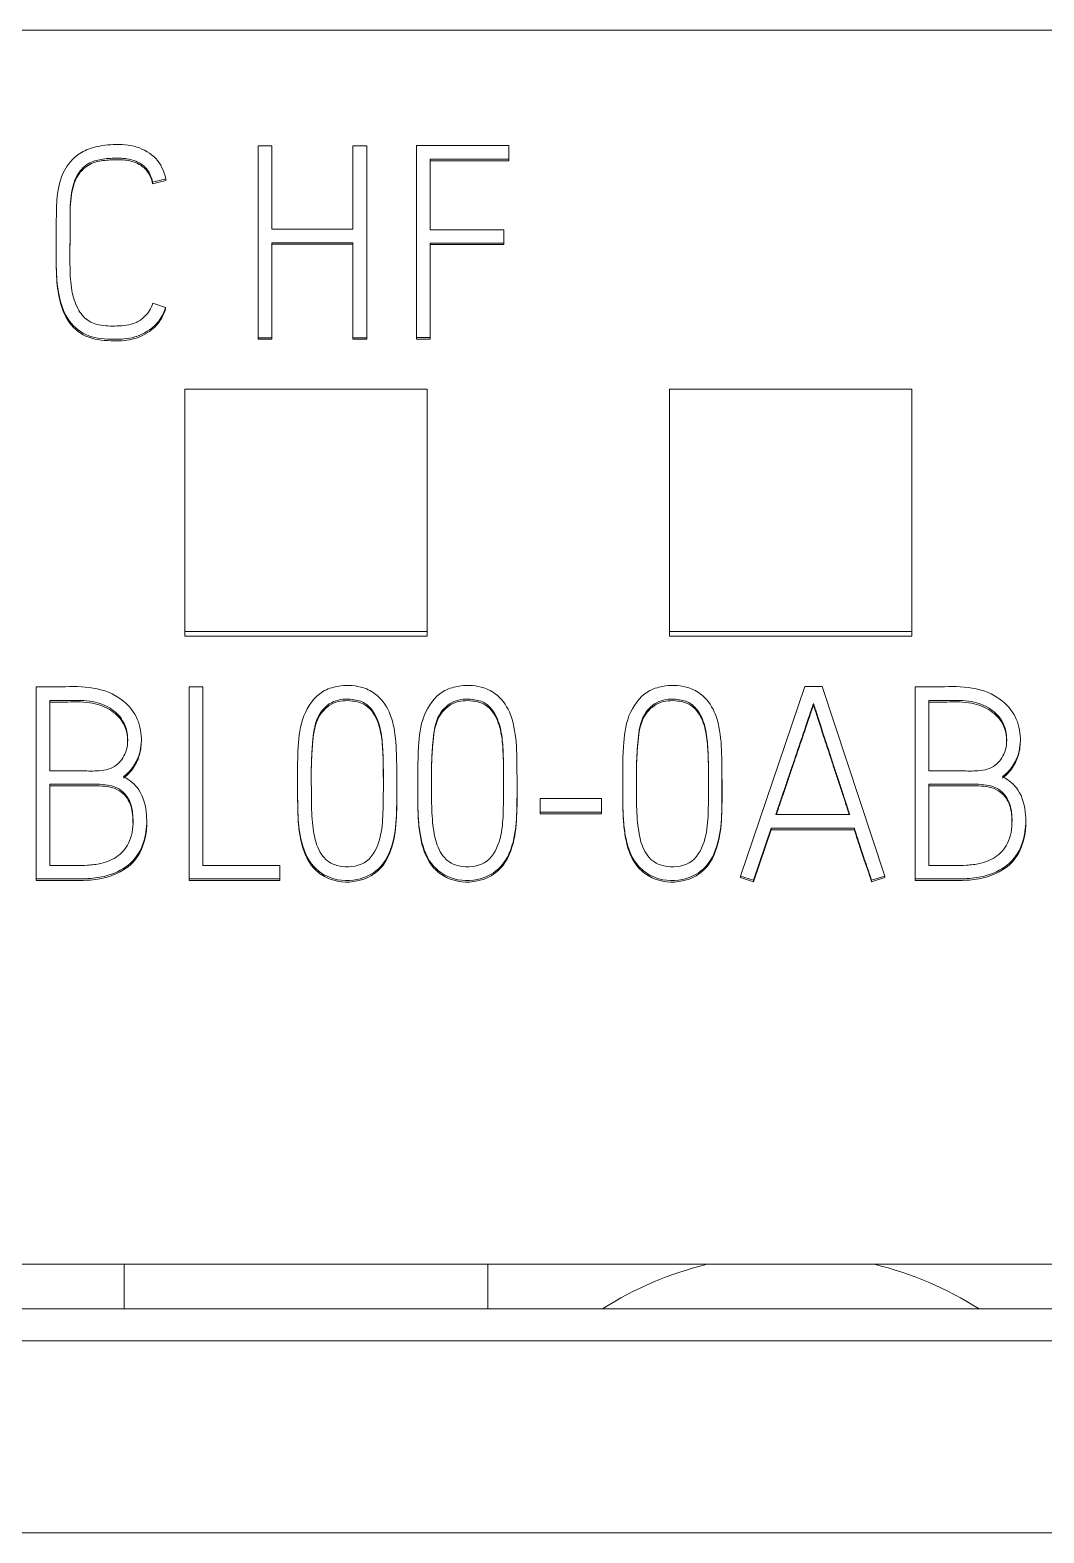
# Model space of a CAD drawing. Header units: millimetres. Extents: x 1359 to 3577, y 1336 to 3557.
# Drawn here: x 2730.69 to 2739.06, y 3041.16 to 3053.56 of the extents above; entities that cross this region are included whole.
import ezdxf

# ---------------------------------------------------------------- set-up
doc = ezdxf.new("R2010")
doc.units = ezdxf.units.MM
doc.layers.add('000-PI-Oprema', color=30, linetype='Continuous', lineweight=5)

msp = doc.modelspace()

# ---------------------------------------------------------------- linework, layer by layer
at = {"layer": '000-PI-Oprema', "color": 0, "linetype": 'ByBlock', "lineweight": 0}
for p, q in [((2745.371, 3053.556), (2720.571, 3053.556)), ((2732.578, 3052.601), (2732.578, 3051.018)), ((2732.689, 3052.601), (2732.578, 3052.601)), ((2732.689, 3051.914), (2732.689, 3052.601)), ((2733.472, 3052.601), (2733.359, 3052.601)), ((2733.359, 3052.601), (2733.359, 3051.914)), ((2733.472, 3051.018), (2733.472, 3052.601)), ((2733.883, 3052.603), (2733.883, 3051.02)), ((2734.644, 3052.603), (2733.883, 3052.603)), ((2734.644, 3052.491), (2734.644, 3052.603)), ((2733.996, 3051.909), (2733.996, 3052.491)), ((2733.996, 3052.491), (2734.644, 3052.491)), ((2733.996, 3052.478), (2734.644, 3052.478)), ((2734.644, 3052.491), (2734.644, 3052.478)), ((2731.815, 3052.328), (2731.706, 3052.301)), ((2731.815, 3052.315), (2731.706, 3052.288)), ((2731.706, 3052.301), (2731.706, 3052.288)), ((2731.815, 3052.328), (2731.815, 3052.315)), ((2730.911, 3051.966), (2730.911, 3051.954)), ((2733.359, 3051.914), (2732.689, 3051.914)), ((2734.604, 3051.909), (2733.996, 3051.909)), ((2734.604, 3051.799), (2734.604, 3051.909)), ((2730.911, 3051.831), (2730.911, 3051.844)), ((2732.689, 3051.018), (2732.689, 3051.802)), ((2732.689, 3051.802), (2733.359, 3051.802)), ((2732.689, 3051.789), (2733.359, 3051.789)), ((2733.359, 3051.802), (2733.359, 3051.018)), ((2733.996, 3051.02), (2733.996, 3051.799)), ((2733.996, 3051.799), (2734.604, 3051.799)), ((2733.996, 3051.787), (2734.604, 3051.787)), ((2734.604, 3051.799), (2734.604, 3051.787)), ((2730.911, 3051.666), (2730.911, 3051.653)), ((2731.708, 3051.304), (2731.812, 3051.267)), ((2731.812, 3051.267), (2731.812, 3051.254)), ((2733.883, 3051.02), (2733.996, 3051.02)), ((2733.883, 3051.02), (2733.883, 3051.007)), ((2733.996, 3051.02), (2733.996, 3051.007)), ((2732.578, 3051.018), (2732.689, 3051.018)), ((2732.578, 3051.018), (2732.578, 3051.005)), ((2732.578, 3051.005), (2732.689, 3051.005)), ((2732.689, 3051.018), (2732.689, 3051.005)), ((2733.359, 3051.018), (2733.359, 3051.005)), ((2733.359, 3051.018), (2733.472, 3051.018)), ((2733.359, 3051.005), (2733.472, 3051.005)), ((2733.472, 3051.018), (2733.472, 3051.005)), ((2733.883, 3051.007), (2733.996, 3051.007)), ((2731.971, 3050.592), (2731.971, 3048.593)), ((2733.971, 3050.592), (2731.971, 3050.592)), ((2733.971, 3048.593), (2733.971, 3050.592)), ((2735.971, 3050.592), (2735.971, 3048.593)), ((2737.971, 3050.592), (2735.971, 3050.592)), ((2737.971, 3048.593), (2737.971, 3050.592)), ((2731.971, 3048.593), (2731.971, 3048.555)), ((2731.971, 3048.593), (2733.971, 3048.593)), ((2731.971, 3048.555), (2733.971, 3048.555)), ((2733.971, 3048.593), (2733.971, 3048.555)), ((2735.971, 3048.593), (2735.971, 3048.555)), ((2735.971, 3048.593), (2737.971, 3048.593)), ((2735.971, 3048.555), (2737.971, 3048.555)), ((2737.971, 3048.593), (2737.971, 3048.555)), ((2730.745, 3046.552), (2730.745, 3048.137)), ((2732.008, 3048.137), (2732.008, 3046.552)), ((2732.121, 3048.137), (2732.008, 3048.137)), ((2732.121, 3046.664), (2732.121, 3048.137)), ((2737.087, 3048.141), (2736.557, 3046.576)), ((2737.229, 3048.141), (2737.087, 3048.141)), ((2737.746, 3046.576), (2737.229, 3048.141)), ((2737.997, 3046.552), (2737.997, 3048.137)), ((2730.858, 3048.025), (2730.858, 3047.444)), ((2737.158, 3048.001), (2737.158, 3047.988)), ((2738.11, 3048.025), (2738.11, 3047.444)), ((2731.613, 3047.689), (2731.613, 3047.709)), ((2738.865, 3047.689), (2738.865, 3047.709)), ((2730.858, 3047.334), (2730.858, 3046.662)), ((2732.902, 3047.403), (2732.902, 3047.39)), ((2733.721, 3047.359), (2733.721, 3047.372)), ((2733.894, 3047.403), (2733.894, 3047.39)), ((2734.713, 3047.359), (2734.713, 3047.372)), ((2735.585, 3047.403), (2735.585, 3047.39)), ((2736.404, 3047.359), (2736.404, 3047.372)), ((2738.11, 3047.334), (2738.11, 3046.662)), ((2734.904, 3047.215), (2734.904, 3047.102)), ((2735.41, 3047.215), (2734.904, 3047.215)), ((2735.41, 3047.102), (2735.41, 3047.215)), ((2734.904, 3047.102), (2734.904, 3047.09)), ((2734.904, 3047.102), (2735.41, 3047.102)), ((2734.904, 3047.09), (2735.41, 3047.09)), ((2735.41, 3047.102), (2735.41, 3047.09)), ((2737.458, 3047.083), (2736.848, 3047.083)), ((2731.658, 3047.017), (2731.658, 3047.029)), ((2736.663, 3046.541), (2736.81, 3046.97)), ((2736.663, 3046.528), (2736.81, 3046.958)), ((2736.81, 3046.97), (2736.81, 3046.958)), ((2736.81, 3046.97), (2737.496, 3046.97)), ((2736.81, 3046.958), (2737.496, 3046.958)), ((2737.496, 3046.97), (2737.496, 3046.958)), ((2738.91, 3047.017), (2738.91, 3047.029)), ((2732.755, 3046.664), (2732.121, 3046.664)), ((2732.755, 3046.552), (2732.755, 3046.664)), ((2736.557, 3046.576), (2736.557, 3046.564)), ((2736.557, 3046.576), (2736.663, 3046.541)), ((2736.557, 3046.564), (2736.663, 3046.528)), ((2737.638, 3046.541), (2737.746, 3046.576)), ((2737.638, 3046.528), (2737.746, 3046.564)), ((2737.746, 3046.576), (2737.746, 3046.564)), ((2730.745, 3046.552), (2730.745, 3046.539)), ((2732.008, 3046.552), (2732.008, 3046.539)), ((2732.008, 3046.552), (2732.755, 3046.552)), ((2732.008, 3046.539), (2732.755, 3046.539)), ((2732.755, 3046.552), (2732.755, 3046.539)), ((2736.663, 3046.541), (2736.663, 3046.528)), ((2737.638, 3046.541), (2737.638, 3046.528)), ((2737.997, 3046.552), (2737.997, 3046.539)), ((2745.371, 3043.373), (2720.571, 3043.373)), ((2731.471, 3043.373), (2731.471, 3043.005)), ((2734.471, 3043.373), (2734.471, 3043.005)), ((2745.471, 3043.005), (2720.471, 3043.005)), ((2745.471, 3042.742), (2720.471, 3042.742)), ((2721.471, 3041.156), (2744.471, 3041.156))]:
    msp.add_line(p, q, dxfattribs=at)
for start, end in [(103.753, 122.3801), (57.6199, 76.247)]:
    msp.add_arc((2736.971, 3040.556), 2.9, start, end, dxfattribs=at)
for points, knots in [([(2731.812, 3051.267), (2731.805, 3051.241), (2731.779, 3051.178), (2731.693, 3051.078), (2731.54, 3051.006), (2731.35, 3051.002), (2731.15, 3051.022), (2730.989, 3051.168), (2730.927, 3051.364), (2730.908, 3051.572), (2730.912, 3051.783), (2730.911, 3051.988), (2730.913, 3052.194), (2730.956, 3052.388), (2731.073, 3052.529), (2731.22, 3052.596), (2731.386, 3052.617), (2731.574, 3052.608), (2731.748, 3052.505), (2731.8, 3052.396), (2731.815, 3052.328)], [0, 0, 0, 0, 0.023749, 0.063372, 0.118592, 0.172501, 0.236244, 0.297229, 0.359591, 0.421629, 0.490644, 0.554667, 0.610982, 0.680492, 0.733777, 0.772528, 0.826559, 0.886213, 0.942216, 1, 1, 1, 1]), ([(2731.706, 3052.301), (2731.695, 3052.352), (2731.659, 3052.429), (2731.54, 3052.493), (2731.418, 3052.502), (2731.299, 3052.495), (2731.176, 3052.468), (2731.072, 3052.365), (2731.027, 3052.199), (2731.024, 3052.017), (2731.025, 3051.822), (2731.023, 3051.628), (2731.028, 3051.439), (2731.069, 3051.281), (2731.148, 3051.163), (2731.274, 3051.113), (2731.413, 3051.113), (2731.548, 3051.123), (2731.656, 3051.197), (2731.693, 3051.259), (2731.708, 3051.304)], [0, 0, 0, 0, 0.052928, 0.097969, 0.144851, 0.190624, 0.232935, 0.284925, 0.348337, 0.424764, 0.49245, 0.572241, 0.64631, 0.708712, 0.757514, 0.801091, 0.856423, 0.915681, 0.949914, 1, 1, 1, 1]), ([(2731.706, 3052.288), (2731.695, 3052.34), (2731.659, 3052.416), (2731.54, 3052.481), (2731.418, 3052.489), (2731.299, 3052.483), (2731.176, 3052.455), (2731.072, 3052.352), (2731.027, 3052.186), (2731.024, 3052.005), (2731.025, 3051.834), (2731.024, 3051.73), (2731.024, 3051.685)], [0, 0, 0, 0, 0.097342, 0.180178, 0.266401, 0.350584, 0.428399, 0.524015, 0.640638, 0.781197, 0.905681, 1, 1, 1, 1]), ([(2731.812, 3051.254), (2731.805, 3051.229), (2731.779, 3051.166), (2731.693, 3051.065), (2731.54, 3050.993), (2731.35, 3050.989), (2731.15, 3051.009), (2730.989, 3051.155), (2730.927, 3051.351), (2730.912, 3051.519), (2730.911, 3051.62), (2730.911, 3051.654)], [0, 0, 0, 0, 0.052439, 0.139927, 0.261857, 0.380889, 0.521635, 0.656293, 0.793992, 0.930972, 1, 1, 1, 1]), ([(2730.745, 3048.137), (2730.804, 3048.137), (2730.95, 3048.135), (2731.183, 3048.148), (2731.418, 3048.076), (2731.573, 3047.921), (2731.623, 3047.741), (2731.605, 3047.579), (2731.542, 3047.464), (2731.491, 3047.416), (2731.466, 3047.397)], [0, 0, 0, 0, 0.121799, 0.300471, 0.478612, 0.608153, 0.736749, 0.853072, 0.938599, 1, 1, 1, 1]), ([(2733.232, 3048.141), (2733.189, 3048.134), (2733.065, 3048.093), (2732.931, 3047.901), (2732.899, 3047.603), (2732.903, 3047.307), (2732.902, 3047.052), (2732.932, 3046.842), (2732.992, 3046.677), (2733.173, 3046.542), (2733.376, 3046.524), (2733.58, 3046.619), (2733.69, 3046.812), (2733.721, 3047.046), (2733.72, 3047.3), (2733.721, 3047.555), (2733.71, 3047.767), (2733.657, 3047.953), (2733.565, 3048.079), (2733.406, 3048.151), (2733.295, 3048.153), (2733.232, 3048.141)], [0, 0, 0, 0, 0.03125, 0.09375, 0.15625, 0.25, 0.3125, 0.34375, 0.40625, 0.4375, 0.5, 0.546875, 0.59375, 0.65625, 0.71875, 0.78125, 0.84375, 0.875, 0.921875, 0.953125, 1, 1, 1, 1]), ([(2734.224, 3048.141), (2734.181, 3048.134), (2734.057, 3048.093), (2733.923, 3047.901), (2733.891, 3047.603), (2733.895, 3047.307), (2733.894, 3047.052), (2733.924, 3046.842), (2733.984, 3046.677), (2734.165, 3046.542), (2734.368, 3046.524), (2734.571, 3046.619), (2734.682, 3046.812), (2734.713, 3047.046), (2734.712, 3047.3), (2734.713, 3047.555), (2734.702, 3047.767), (2734.649, 3047.953), (2734.557, 3048.079), (2734.398, 3048.151), (2734.287, 3048.153), (2734.224, 3048.141)], [0, 0, 0, 0, 0.03125, 0.09375, 0.15625, 0.25, 0.3125, 0.34375, 0.40625, 0.4375, 0.5, 0.546875, 0.59375, 0.65625, 0.71875, 0.78125, 0.84375, 0.875, 0.921875, 0.953125, 1, 1, 1, 1]), ([(2735.915, 3048.141), (2735.872, 3048.134), (2735.748, 3048.093), (2735.614, 3047.901), (2735.582, 3047.603), (2735.586, 3047.307), (2735.585, 3047.052), (2735.615, 3046.842), (2735.675, 3046.677), (2735.856, 3046.542), (2736.059, 3046.524), (2736.262, 3046.619), (2736.373, 3046.812), (2736.404, 3047.046), (2736.403, 3047.3), (2736.404, 3047.555), (2736.393, 3047.767), (2736.34, 3047.953), (2736.248, 3048.079), (2736.089, 3048.151), (2735.978, 3048.153), (2735.915, 3048.141)], [0, 0, 0, 0, 0.03125, 0.09375, 0.15625, 0.25, 0.3125, 0.34375, 0.40625, 0.4375, 0.5, 0.546875, 0.59375, 0.65625, 0.71875, 0.78125, 0.84375, 0.875, 0.921875, 0.953125, 1, 1, 1, 1]), ([(2737.997, 3048.137), (2738.056, 3048.137), (2738.202, 3048.135), (2738.435, 3048.148), (2738.67, 3048.076), (2738.825, 3047.921), (2738.875, 3047.741), (2738.857, 3047.579), (2738.794, 3047.464), (2738.743, 3047.416), (2738.718, 3047.397)], [0, 0, 0, 0, 0.121799, 0.300471, 0.478612, 0.608153, 0.736749, 0.853072, 0.938599, 1, 1, 1, 1]), ([(2730.858, 3047.444), (2730.906, 3047.444), (2730.992, 3047.443), (2731.121, 3047.445), (2731.251, 3047.439), (2731.395, 3047.462), (2731.494, 3047.586), (2731.509, 3047.729), (2731.465, 3047.872), (2731.35, 3047.977), (2731.177, 3048.032), (2731.009, 3048.023), (2730.898, 3048.025), (2730.858, 3048.025)], [0, 0, 0, 0, 0.089881, 0.159215, 0.241238, 0.333496, 0.41712, 0.515535, 0.593949, 0.688978, 0.794399, 0.924872, 1, 1, 1, 1]), ([(2731.5, 3047.688), (2731.5, 3047.7), (2731.497, 3047.755), (2731.465, 3047.859), (2731.35, 3047.964), (2731.177, 3048.019), (2731.009, 3048.01), (2730.898, 3048.012), (2730.858, 3048.012)], [0, 0, 0, 0, 0.046506, 0.200835, 0.387866, 0.595348, 0.852137, 1, 1, 1, 1]), ([(2733.458, 3048.001), (2733.428, 3048.019), (2733.339, 3048.042), (2733.193, 3048.034), (2733.051, 3047.9), (2733.026, 3047.701), (2733.013, 3047.495), (2733.016, 3047.317), (2733.015, 3047.142), (2733.024, 3046.984), (2733.058, 3046.811), (2733.142, 3046.686), (2733.302, 3046.641), (2733.493, 3046.668), (2733.595, 3046.889), (2733.61, 3047.126), (2733.61, 3047.374), (2733.608, 3047.602), (2733.593, 3047.777), (2733.549, 3047.913), (2733.488, 3047.982), (2733.458, 3048.001)], [0, 0, 0, 0, 0.03125, 0.078125, 0.125, 0.1875, 0.25, 0.3125, 0.34375, 0.40625, 0.453125, 0.5, 0.53125, 0.59375, 0.65625, 0.71875, 0.8125, 0.875, 0.921875, 0.96875, 1, 1, 1, 1]), ([(2733.458, 3047.988), (2733.428, 3048.006), (2733.339, 3048.029), (2733.193, 3048.021), (2733.051, 3047.887), (2733.026, 3047.688), (2733.015, 3047.525), (2733.015, 3047.428), (2733.015, 3047.401)], [0, 0, 0, 0, 0.114194, 0.285486, 0.456777, 0.685166, 0.913555, 1, 1, 1, 1]), ([(2733.61, 3047.314), (2733.61, 3047.341), (2733.61, 3047.439), (2733.608, 3047.589), (2733.593, 3047.765), (2733.549, 3047.901), (2733.488, 3047.97), (2733.458, 3047.988)], [0, 0, 0, 0, 0.115044, 0.410029, 0.631268, 0.852507, 1, 1, 1, 1]), ([(2734.45, 3048.001), (2734.42, 3048.019), (2734.331, 3048.042), (2734.185, 3048.034), (2734.043, 3047.9), (2734.018, 3047.701), (2734.005, 3047.495), (2734.008, 3047.317), (2734.007, 3047.142), (2734.016, 3046.984), (2734.05, 3046.811), (2734.134, 3046.686), (2734.294, 3046.641), (2734.485, 3046.668), (2734.587, 3046.889), (2734.602, 3047.126), (2734.602, 3047.374), (2734.6, 3047.602), (2734.585, 3047.777), (2734.541, 3047.913), (2734.48, 3047.982), (2734.45, 3048.001)], [0, 0, 0, 0, 0.03125, 0.078125, 0.125, 0.1875, 0.25, 0.3125, 0.34375, 0.40625, 0.453125, 0.5, 0.53125, 0.59375, 0.65625, 0.71875, 0.8125, 0.875, 0.921875, 0.96875, 1, 1, 1, 1]), ([(2734.45, 3047.988), (2734.42, 3048.006), (2734.331, 3048.029), (2734.185, 3048.021), (2734.043, 3047.887), (2734.018, 3047.688), (2734.007, 3047.525), (2734.007, 3047.428), (2734.007, 3047.401)], [0, 0, 0, 0, 0.114194, 0.285486, 0.456777, 0.685166, 0.913555, 1, 1, 1, 1]), ([(2734.602, 3047.314), (2734.602, 3047.341), (2734.601, 3047.439), (2734.6, 3047.589), (2734.585, 3047.765), (2734.541, 3047.901), (2734.48, 3047.97), (2734.45, 3047.988)], [0, 0, 0, 0, 0.115044, 0.410029, 0.631268, 0.852507, 1, 1, 1, 1]), ([(2736.141, 3048.001), (2736.111, 3048.019), (2736.022, 3048.042), (2735.876, 3048.034), (2735.734, 3047.9), (2735.709, 3047.701), (2735.696, 3047.495), (2735.699, 3047.317), (2735.698, 3047.142), (2735.707, 3046.984), (2735.741, 3046.811), (2735.825, 3046.686), (2735.985, 3046.641), (2736.176, 3046.668), (2736.278, 3046.889), (2736.293, 3047.126), (2736.293, 3047.374), (2736.291, 3047.602), (2736.276, 3047.777), (2736.232, 3047.913), (2736.171, 3047.982), (2736.141, 3048.001)], [0, 0, 0, 0, 0.03125, 0.078125, 0.125, 0.1875, 0.25, 0.3125, 0.34375, 0.40625, 0.453125, 0.5, 0.53125, 0.59375, 0.65625, 0.71875, 0.8125, 0.875, 0.921875, 0.96875, 1, 1, 1, 1]), ([(2736.141, 3047.988), (2736.111, 3048.006), (2736.022, 3048.029), (2735.876, 3048.021), (2735.734, 3047.887), (2735.709, 3047.688), (2735.698, 3047.525), (2735.698, 3047.428), (2735.698, 3047.401)], [0, 0, 0, 0, 0.114194, 0.285486, 0.456777, 0.685166, 0.913555, 1, 1, 1, 1]), ([(2736.293, 3047.314), (2736.293, 3047.341), (2736.292, 3047.439), (2736.291, 3047.589), (2736.276, 3047.765), (2736.232, 3047.901), (2736.171, 3047.97), (2736.141, 3047.988)], [0, 0, 0, 0, 0.115044, 0.410029, 0.631268, 0.852507, 1, 1, 1, 1]), ([(2736.848, 3047.083), (2736.858, 3047.115), (2736.88, 3047.181), (2736.914, 3047.279), (2736.947, 3047.378), (2736.98, 3047.475), (2737.012, 3047.568), (2737.042, 3047.656), (2737.07, 3047.738), (2737.095, 3047.812), (2737.117, 3047.877), (2737.135, 3047.931), (2737.148, 3047.97), (2737.155, 3047.992), (2737.158, 3048.001)], [0, 0, 0, 0, 0.106118, 0.213594, 0.322428, 0.429305, 0.530911, 0.627246, 0.716632, 0.797389, 0.869519, 0.929228, 0.972722, 1, 1, 1, 1]), ([(2736.852, 3047.083), (2736.861, 3047.111), (2736.882, 3047.172), (2736.914, 3047.267), (2736.947, 3047.365), (2736.98, 3047.462), (2737.012, 3047.556), (2737.042, 3047.643), (2737.07, 3047.725), (2737.095, 3047.799), (2737.117, 3047.864), (2737.135, 3047.918), (2737.148, 3047.958), (2737.155, 3047.979), (2737.158, 3047.988)], [0, 0, 0, 0, 0.09357, 0.202554, 0.312916, 0.421294, 0.524326, 0.622014, 0.712654, 0.794544, 0.867687, 0.928234, 0.972339, 1, 1, 1, 1]), ([(2737.158, 3048.001), (2737.161, 3047.992), (2737.168, 3047.971), (2737.181, 3047.931), (2737.198, 3047.877), (2737.219, 3047.812), (2737.243, 3047.738), (2737.27, 3047.656), (2737.299, 3047.568), (2737.329, 3047.475), (2737.361, 3047.378), (2737.394, 3047.279), (2737.426, 3047.181), (2737.447, 3047.115), (2737.458, 3047.083)], [0, 0, 0, 0, 0.027336, 0.070868, 0.130595, 0.202708, 0.283396, 0.372662, 0.4689, 0.570509, 0.677489, 0.786433, 0.893936, 1, 1, 1, 1]), ([(2737.158, 3047.988), (2737.161, 3047.979), (2737.168, 3047.958), (2737.181, 3047.918), (2737.198, 3047.864), (2737.219, 3047.799), (2737.243, 3047.725), (2737.27, 3047.643), (2737.299, 3047.556), (2737.329, 3047.462), (2737.361, 3047.365), (2737.394, 3047.267), (2737.425, 3047.172), (2737.445, 3047.111), (2737.454, 3047.083)], [0, 0, 0, 0, 0.02772, 0.071862, 0.132428, 0.205553, 0.287375, 0.377893, 0.475483, 0.578518, 0.686999, 0.797473, 0.906485, 1, 1, 1, 1]), ([(2738.11, 3047.444), (2738.158, 3047.444), (2738.244, 3047.443), (2738.374, 3047.445), (2738.503, 3047.439), (2738.647, 3047.462), (2738.746, 3047.586), (2738.761, 3047.729), (2738.718, 3047.872), (2738.602, 3047.977), (2738.429, 3048.032), (2738.261, 3048.023), (2738.151, 3048.025), (2738.11, 3048.025)], [0, 0, 0, 0, 0.089881, 0.159215, 0.241238, 0.333496, 0.41712, 0.515535, 0.593949, 0.688978, 0.794399, 0.924872, 1, 1, 1, 1]), ([(2738.752, 3047.688), (2738.752, 3047.7), (2738.749, 3047.755), (2738.718, 3047.859), (2738.602, 3047.964), (2738.429, 3048.019), (2738.261, 3048.01), (2738.151, 3048.012), (2738.11, 3048.012)], [0, 0, 0, 0, 0.046506, 0.200835, 0.387866, 0.595348, 0.852137, 1, 1, 1, 1]), ([(2731.613, 3047.691), (2731.613, 3047.645), (2731.6, 3047.557), (2731.542, 3047.452), (2731.491, 3047.403), (2731.466, 3047.385)], [0, 0, 0, 0, 0.39415, 0.746816, 1, 1, 1, 1]), ([(2738.865, 3047.691), (2738.865, 3047.645), (2738.852, 3047.557), (2738.794, 3047.452), (2738.743, 3047.403), (2738.718, 3047.385)], [0, 0, 0, 0, 0.39415, 0.746816, 1, 1, 1, 1]), ([(2731.466, 3047.397), (2731.52, 3047.368), (2731.618, 3047.286), (2731.665, 3047.088), (2731.652, 3046.891), (2731.573, 3046.704), (2731.413, 3046.6), (2731.248, 3046.557), (2731.088, 3046.551), (2730.919, 3046.553), (2730.803, 3046.552), (2730.745, 3046.552)], [0, 0, 0, 0, 0.103943, 0.238103, 0.352261, 0.47238, 0.599265, 0.688206, 0.785795, 0.892897, 1, 1, 1, 1]), ([(2730.858, 3046.662), (2730.897, 3046.662), (2731.001, 3046.663), (2731.142, 3046.661), (2731.294, 3046.677), (2731.429, 3046.731), (2731.538, 3046.873), (2731.55, 3047.043), (2731.529, 3047.204), (2731.415, 3047.325), (2731.238, 3047.337), (2731.053, 3047.333), (2730.923, 3047.334), (2730.858, 3047.334)], [0, 0, 0, 0, 0.066156, 0.175169, 0.23737, 0.32413, 0.412445, 0.52466, 0.605148, 0.683631, 0.78156, 0.89078, 1, 1, 1, 1]), ([(2731.544, 3047.014), (2731.544, 3047.025), (2731.542, 3047.085), (2731.529, 3047.192), (2731.415, 3047.312), (2731.238, 3047.324), (2731.053, 3047.32), (2730.923, 3047.321), (2730.858, 3047.321)], [0, 0, 0, 0, 0.039686, 0.202294, 0.36085, 0.558693, 0.779347, 1, 1, 1, 1]), ([(2732.902, 3047.39), (2732.902, 3047.344), (2732.903, 3047.213), (2732.902, 3047.039), (2732.932, 3046.829), (2732.992, 3046.664), (2733.173, 3046.53), (2733.376, 3046.511), (2733.58, 3046.606), (2733.69, 3046.8), (2733.721, 3047.033), (2733.721, 3047.227), (2733.721, 3047.336), (2733.721, 3047.359)], [0, 0, 0, 0, 0.065476, 0.18556, 0.245602, 0.365686, 0.425728, 0.545812, 0.635875, 0.725938, 0.846022, 0.966106, 1, 1, 1, 1]), ([(2733.894, 3047.39), (2733.894, 3047.344), (2733.895, 3047.213), (2733.894, 3047.039), (2733.924, 3046.829), (2733.984, 3046.664), (2734.165, 3046.53), (2734.368, 3046.511), (2734.571, 3046.606), (2734.682, 3046.8), (2734.713, 3047.033), (2734.713, 3047.227), (2734.713, 3047.336), (2734.713, 3047.359)], [0, 0, 0, 0, 0.065476, 0.18556, 0.245602, 0.365686, 0.425728, 0.545812, 0.635875, 0.725938, 0.846022, 0.966106, 1, 1, 1, 1]), ([(2735.585, 3047.39), (2735.585, 3047.344), (2735.586, 3047.213), (2735.585, 3047.039), (2735.615, 3046.829), (2735.675, 3046.664), (2735.856, 3046.53), (2736.059, 3046.511), (2736.262, 3046.606), (2736.373, 3046.8), (2736.404, 3047.033), (2736.404, 3047.227), (2736.404, 3047.336), (2736.404, 3047.359)], [0, 0, 0, 0, 0.065476, 0.18556, 0.245602, 0.365686, 0.425728, 0.545812, 0.635875, 0.725938, 0.846022, 0.966106, 1, 1, 1, 1]), ([(2738.718, 3047.397), (2738.772, 3047.368), (2738.87, 3047.286), (2738.918, 3047.088), (2738.904, 3046.891), (2738.825, 3046.704), (2738.665, 3046.6), (2738.5, 3046.557), (2738.34, 3046.551), (2738.171, 3046.553), (2738.055, 3046.552), (2737.997, 3046.552)], [0, 0, 0, 0, 0.103943, 0.238103, 0.352261, 0.47238, 0.599265, 0.688206, 0.785795, 0.892897, 1, 1, 1, 1]), ([(2738.11, 3046.662), (2738.149, 3046.662), (2738.253, 3046.663), (2738.394, 3046.661), (2738.546, 3046.677), (2738.681, 3046.731), (2738.79, 3046.873), (2738.802, 3047.043), (2738.781, 3047.204), (2738.667, 3047.325), (2738.49, 3047.337), (2738.305, 3047.333), (2738.175, 3047.334), (2738.11, 3047.334)], [0, 0, 0, 0, 0.066156, 0.175169, 0.23737, 0.32413, 0.412445, 0.52466, 0.605148, 0.683631, 0.78156, 0.89078, 1, 1, 1, 1]), ([(2738.796, 3047.014), (2738.796, 3047.025), (2738.795, 3047.085), (2738.781, 3047.192), (2738.667, 3047.312), (2738.49, 3047.324), (2738.305, 3047.32), (2738.175, 3047.321), (2738.11, 3047.321)], [0, 0, 0, 0, 0.039686, 0.202294, 0.36085, 0.558693, 0.779347, 1, 1, 1, 1]), ([(2731.658, 3047.018), (2731.658, 3046.972), (2731.646, 3046.863), (2731.573, 3046.691), (2731.413, 3046.588), (2731.248, 3046.544), (2731.088, 3046.538), (2730.919, 3046.54), (2730.803, 3046.539), (2730.745, 3046.539)], [0, 0, 0, 0, 0.115677, 0.279669, 0.452899, 0.574324, 0.707557, 0.853779, 1, 1, 1, 1]), ([(2737.496, 3046.97), (2737.502, 3046.95), (2737.514, 3046.912), (2737.532, 3046.855), (2737.549, 3046.802), (2737.566, 3046.753), (2737.581, 3046.708), (2737.596, 3046.665), (2737.611, 3046.623), (2737.625, 3046.581), (2737.633, 3046.554), (2737.638, 3046.541)], [0, 0, 0, 0, 0.138948, 0.27018, 0.393699, 0.508312, 0.612826, 0.707241, 0.810993, 0.908573, 1, 1, 1, 1]), ([(2737.496, 3046.958), (2737.502, 3046.938), (2737.514, 3046.899), (2737.532, 3046.842), (2737.549, 3046.789), (2737.566, 3046.74), (2737.581, 3046.696), (2737.596, 3046.653), (2737.611, 3046.611), (2737.625, 3046.569), (2737.633, 3046.542), (2737.638, 3046.528)], [0, 0, 0, 0, 0.138948, 0.27018, 0.393699, 0.508312, 0.612826, 0.707241, 0.810993, 0.908573, 1, 1, 1, 1]), ([(2738.91, 3047.018), (2738.91, 3046.972), (2738.898, 3046.863), (2738.825, 3046.691), (2738.665, 3046.588), (2738.5, 3046.544), (2738.34, 3046.538), (2738.171, 3046.54), (2738.055, 3046.539), (2737.997, 3046.539)], [0, 0, 0, 0, 0.115677, 0.279669, 0.452899, 0.574324, 0.707557, 0.853779, 1, 1, 1, 1])]:
    msp.add_open_spline(points, degree=3, knots=knots, dxfattribs=at)

doc.saveas('drawing.dxf')
